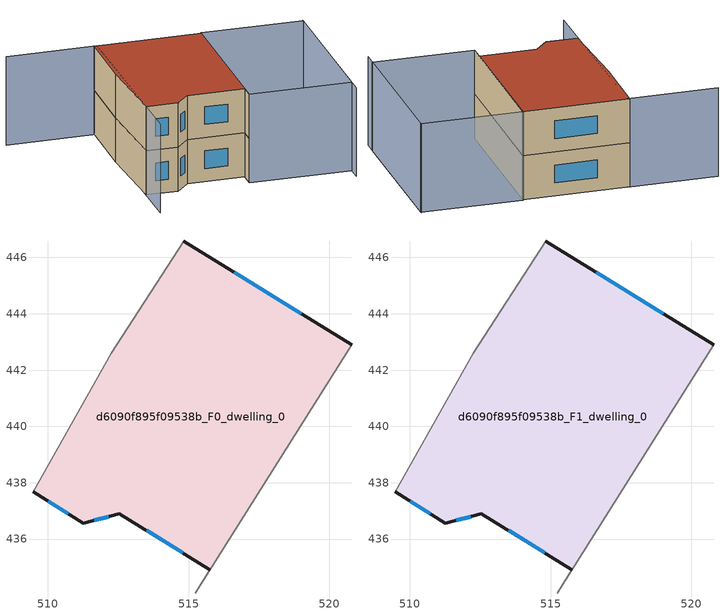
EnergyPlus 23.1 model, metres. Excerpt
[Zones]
d6090f895f09538b_F0_dwelling_0
 floor ground (EU_floor_Construction): 520.8,442.89 515.25,434.09 515.76,434.92 512.54,436.9 511.27,436.56 509.48,437.67 512.26,442.6 514.82,446.58 z0
 wall outside (EU_wall_Construction): 509.48,437.67 511.27,436.56 512.54,436.9 515.76,434.92 / 520.8,442.89 514.82,446.58 z0:3
 wall adiabatic (EU_wall_Construction): 514.82,446.58 512.26,442.6 509.48,437.67 / 515.76,434.92 515.25,434.09 520.8,442.89 z0:3
 window (EU_Window_Construction): 510.02,437.34 510.73,436.9 / 519,444 516.62,445.47 / 513.51,436.31 514.79,435.51 / 511.65,436.66 512.16,436.8 z0.9:2.1
d6090f895f09538b_F1_dwelling_0
 floor to d6090f895f09538b_F0_dwelling_0 (EU_floor_Construction): 520.8,442.89 515.25,434.09 515.76,434.92 512.54,436.9 511.27,436.56 509.48,437.67 512.26,442.6 514.82,446.58 z3
 wall outside (EU_wall_Construction): 509.48,437.67 511.27,436.56 512.54,436.9 515.76,434.92 / 520.8,442.89 514.82,446.58 z3:6
 wall adiabatic (EU_wall_Construction): 514.82,446.58 512.26,442.6 509.48,437.67 / 515.76,434.92 515.25,434.09 520.8,442.89 z3:6
 window (EU_Window_Construction): 510.02,437.34 510.73,436.9 / 519,444 516.62,445.47 / 513.51,436.31 514.79,435.51 / 511.65,436.66 512.16,436.8 z3.9:5.1
 roof outside (EU_roof_Construction): 515.76,434.92 515.25,434.09 520.8,442.89 514.82,446.58 512.26,442.6 509.48,437.67 511.27,436.56 512.54,436.9 z6
shading: 520.41,429.72 526.53,439.42 / 509.88,449.64 514.94,446.51 / 514.94,446.51 507.91,435.14 / 515.25,434.09 520.83,442.95 / 520.83,442.95 526.5,439.37 / 526.5,439.37 520.91,430.51 / 520.91,430.51 515.25,434.09 z0:6
[Building]
EU S2 Campaign: North Axis=0; Terrain=City; Solar Distribution=FullExterior
[Site:Location]
Montreal-Trudeau.Intl.AP: Latitude=45.4667; Longitude=-73.75; Time Zone=-5; Elevation=36
[SizingPeriod:WeatherFileDays]
AnnualSizingPeriod: Begin Month=1; Begin Day of Month=1; End Month=12; End Day of Month=31; Day of Week for Start Day=Monday; Use Weather File Daylight Saving Period=No; Use Weather File Rain and Snow Indicators=No
[MATERIAL]
EU_InternalMass_Material: Roughness=MediumRough; Thickness=0.1; Conductivity=1; Density=1800; Specific Heat=900; Thermal Absorptance=0.9; Solar Absorptance=0.7; Visible Absorptance=0.7
[MATERIAL:NOMASS] Roughness=MediumRough; Thermal Absorptance=0.9; Solar Absorptance=0.7; Visible Absorptance=0.7
Name | Thermal Resistance
EU_wall_NoMass | 2.24902
EU_roof_NoMass | 3.72064
EU_floor_NoMass | 1.73376
[WINDOWMATERIAL:SIMPLEGLAZINGSYSTEM]
EU_Window_SimpleGlazing: UFactor=2.7273; Solar Heat Gain Coefficient=0.7; Visible Transmittance=0.7
[CONSTRUCTION]
EU_wall_Construction: EU_wall_NoMass
EU_roof_Construction: EU_roof_NoMass
EU_floor_Construction: EU_floor_NoMass
EU_Window_Construction: EU_Window_SimpleGlazing
EU_InternalMass_Construction: EU_InternalMass_Material
[ZONE] Type=1; Multiplier=1; Ceiling Height=autocalculate; Floor Area=autocalculate; Part of Total Floor Area=Yes
Name | Volume
d6090f895f09538b_F0_dwelling_0 | 205.479
d6090f895f09538b_F1_dwelling_0 | 205.477
[INTERNALMASS] Construction=EU_InternalMass_Construction; Surface Area=68.493
Name | Zone or ZoneList
d6090f895f09538b_F0_dwelling_0_EU_InternalMass | d6090f895f09538b_F0_dwelling_0
d6090f895f09538b_F1_dwelling_0_EU_InternalMass | d6090f895f09538b_F1_dwelling_0
[OTHEREQUIPMENT] Fuel Type=Electricity; Design Level Calculation Method=Watts/Area; Power per Zone Floor Area=1; Fraction Latent=0; Fraction Radiant=0; Fraction Lost=0; Carbon Dioxide Generation Rate=0; EndUse Subcategory=EU_Step8_InternalGains
Name | Zone or ZoneList or Space or SpaceList | Schedule
EU_Step8_InternalGain_d6090f895f09538b_F0_dwelling_0_f000 | d6090f895f09538b_F0_dwelling_0 | EU_Step8_GainSchedule_d6090f895f09538b_F0_dwelling_0_f000
EU_Step8_InternalGain_d6090f895f09538b_F1_dwelling_0_f000 | d6090f895f09538b_F1_dwelling_0 | EU_Step8_GainSchedule_d6090f895f09538b_F1_dwelling_0_f000
[ZONEVENTILATION:DESIGNFLOWRATE] Schedule=EU_AlwaysOn; Design Flow Rate Calculation Method=AirChanges/Hour; Air Changes per Hour=0.589449; Ventilation Type=Natural; Fan Pressure Rise=0; Fan Total Efficiency=1; Constant Term Coefficient=1; Temperature Term Coefficient=0; Velocity Term Coefficient=0; Velocity Squared Term Coefficient=0; Minimum Indoor Temperature=-100; Maximum Indoor Temperature=100; Delta Temperature=-100; Minimum Outdoor Temperature=-100; Maximum Outdoor Temperature=100; Maximum Wind Speed=40
Name | Zone or ZoneList or Space or SpaceList
EU_ConstantAir_d6090f895f09538b_F0_dwelling_0 | d6090f895f09538b_F0_dwelling_0
EU_ConstantAir_d6090f895f09538b_F1_dwelling_0 | d6090f895f09538b_F1_dwelling_0
[HVACTEMPLATE:THERMOSTAT] Constant Heating Setpoint=20; Constant Cooling Setpoint=50
EU_HeatOnly_d6090f895f09538b_F0_dwelling_0; EU_HeatOnly_d6090f895f09538b_F1_dwelling_0
[HVACTEMPLATE:ZONE:IDEALLOADSAIRSYSTEM] System Availability Schedule=EU_AlwaysOn; Maximum Heating Supply Air Temperature=50; Minimum Cooling Supply Air Temperature=13; Maximum Heating Supply Air Humidity Ratio=0.0156; Minimum Cooling Supply Air Humidity Ratio=0.0077; Heating Limit=NoLimit; Cooling Limit=NoLimit; Heating Availability Schedule=EU_AlwaysOn; Cooling Availability Schedule=EU_CoolingOff; Dehumidification Control Type=ConstantSensibleHeatRatio; Cooling Sensible Heat Ratio=0.7; Dehumidification Setpoint=60; Humidification Control Type=None; Humidification Setpoint=30; Outdoor Air Method=None; Outdoor Air Flow Rate per Person=0.00944; Outdoor Air Flow Rate per Zone Floor Area=0; Outdoor Air Flow Rate per Zone=0; Demand Controlled Ventilation Type=None; Outdoor Air Economizer Type=NoEconomizer; Heat Recovery Type=None; Sensible Heat Recovery Effectiveness=0.7; Latent Heat Recovery Effectiveness=0.65
Name | Template Thermostat
d6090f895f09538b_F0_dwelling_0 | EU_HeatOnly_d6090f895f09538b_F0_dwelling_0
d6090f895f09538b_F1_dwelling_0 | EU_HeatOnly_d6090f895f09538b_F1_dwelling_0
[SIZING:ZONE] Zone Cooling Design Supply Air Temperature Input Method=SupplyAirTemperature; Zone Cooling Design Supply Air Temperature=13; Zone Heating Design Supply Air Temperature Input Method=SupplyAirTemperature; Zone Heating Design Supply Air Temperature=50; Zone Cooling Design Supply Air Humidity Ratio=0.008; Zone Heating Design Supply Air Humidity Ratio=0.008; Cooling Design Air Flow Method=DesignDay; Cooling Design Air Flow Rate=0; Cooling Minimum Air Flow per Zone Floor Area=0.000762; Cooling Minimum Air Flow=0; Cooling Minimum Air Flow Fraction=0.2; Heating Design Air Flow Method=DesignDay; Heating Design Air Flow Rate=0; Heating Maximum Air Flow per Zone Floor Area=0.002032; Heating Maximum Air Flow=0.141576; Heating Maximum Air Flow Fraction=0.3; Account for Dedicated Outdoor Air System=No; Dedicated Outdoor Air System Control Strategy=NeutralSupplyAir; Dedicated Outdoor Air Low Setpoint Temperature for Design=autosize; Dedicated Outdoor Air High Setpoint Temperature for Design=autosize; Zone Load Sizing Method=Sensible Load Only No Latent Load; Zone Latent Cooling Design Supply Air Humidity Ratio Input Method=HumidityRatioDifference; Zone Cooling Design Supply Air Humidity Ratio Difference=0.005; Zone Latent Heating Design Supply Air Humidity Ratio Input Method=HumidityRatioDifference; Zone Humidification Design Supply Air Humidity Ratio Difference=0.005
d6090f895f09538b_F0_dwelling_0; d6090f895f09538b_F1_dwelling_0
[SCHEDULE:CONSTANT]
Name | Hourly Value
EU_AlwaysOn | 1
EU_CoolingOff | 0
[SCHEDULE:FILE] Column Number=1; Rows to Skip at Top=0; Number of Hours of Data=8760; Column Separator=Comma; Interpolate to Timestep=No; Minutes per Item=60; Adjust Schedule for Daylight Savings=Yes
Name | File
EU_Step8_GainSchedule_d6090f895f09538b_F0_dwelling_0_f000 | ../../schedules/d6090f895f09538b/d6090f895f09538b_F0_dwelling_0_f000_gain.csv
EU_Step8_GainSchedule_d6090f895f09538b_F1_dwelling_0_f000 | ../../schedules/d6090f895f09538b/d6090f895f09538b_F1_dwelling_0_f000_gain.csv
